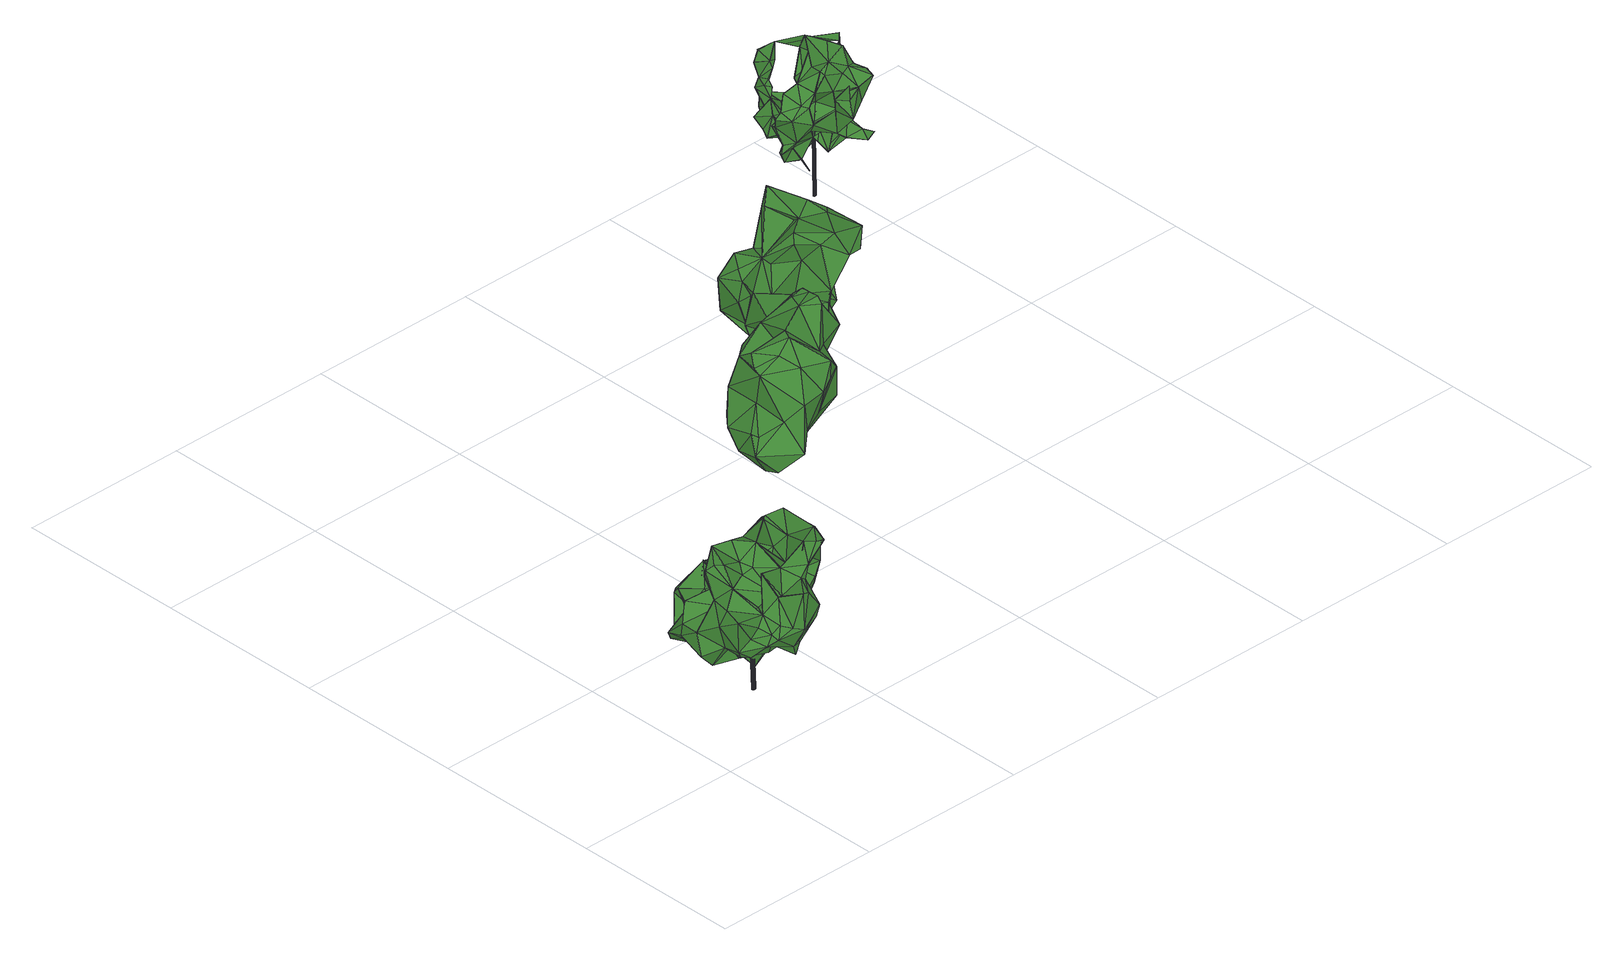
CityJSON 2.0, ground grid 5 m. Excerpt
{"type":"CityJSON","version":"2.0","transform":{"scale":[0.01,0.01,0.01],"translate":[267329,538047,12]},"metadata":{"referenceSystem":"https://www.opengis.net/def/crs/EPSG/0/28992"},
"CityObjects":{
"tree1":{"type":"SolitaryVegetationObject","attributes":{"gtid":702,"crown_width_m":4.4,"crown_median_z":15,"crown_r50_m":0.221,"crown_porosity":0.913,"trunk_H_m":2.63,"trunk_DBH_m":0.1,"trunk_radius_m":0.0502,"trunk_base_height_m":12.37,"original_gtid":"704"},"geometry":[{"type":"Solid","lod":"3","boundaries":[[[[0,1,2]],[[3,4,5]],[[6,7,8]],[[9,10,11]],[[12,13,14]],[[15,16,17]],[[18,19,20]],[[21,19,18]],[[22,23,24]],[[22,24,25]],[[26,27,28]],[[29,30,31]],[[32,33,34]],[[35,20,36]],[[37,17,38]],[[4,39,40]],[[28,21,26]],[[19,21,28]],[[41,42,43]],[[23,22,44]],[[45,46,47]],[[48,33,49]],[[34,33,48]],[[15,17,37]],[[50,51,7]],[[52,21,35]],[[20,35,21]],[[53,16,15]],[[54,55,56]],[[35,36,57]],[[35,57,58]],[[11,59,60]],[[11,60,9]],[[61,62,23]],[[24,23,62]],[[63,64,42]],[[37,65,66]],[[67,68,69]],[[70,71,72]],[[73,74,75]],[[27,26,76]],[[73,77,78]],[[79,78,77]],[[19,80,81]],[[74,82,75]],[[52,26,21]],[[35,76,52]],[[83,42,64]],[[84,85,86]],[[84,86,87]],[[88,89,90]],[[62,91,92]],[[76,26,52]],[[66,93,94]],[[27,95,58]],[[76,95,27]],[[58,95,76]],[[77,73,96]],[[28,27,58]],[[61,97,55]],[[98,99,100]],[[101,102,103]],[[104,105,106]],[[107,106,105]],[[106,108,104]],[[6,109,85]],[[58,76,35]],[[41,110,111]],[[61,23,97]],[[6,8,112]],[[8,113,112]],[[91,2,1]],[[68,114,17]],[[67,114,68]],[[115,107,116]],[[115,116,117]],[[118,1,119]],[[107,115,120]],[[107,120,106]],[[98,121,122]],[[123,124,125]],[[126,124,123]],[[123,127,126]],[[66,65,93]],[[83,59,42]],[[42,59,11]],[[0,119,1]],[[12,128,13]],[[77,129,79]],[[50,129,77]],[[0,2,130]],[[131,97,132]],[[61,55,54]],[[62,92,24]],[[132,44,133]],[[134,135,136]],[[137,135,134]],[[50,7,6]],[[84,50,6]],[[138,139,140]],[[104,113,141]],[[142,88,143]],[[98,143,88]],[[98,142,143]],[[7,51,144]],[[3,5,127]],[[122,67,86]],[[97,131,40]],[[97,40,145]],[[86,98,122]],[[146,147,32]],[[0,130,148]],[[63,149,150]],[[39,31,151]],[[56,146,152]],[[85,98,86]],[[153,154,57]],[[153,57,36]],[[22,25,14]],[[22,14,155]],[[84,129,50]],[[153,156,154]],[[4,29,39]],[[86,67,87]],[[157,158,159]],[[8,144,135]],[[7,144,8]],[[98,160,121]],[[84,78,129]],[[21,18,20]],[[142,161,108]],[[162,158,163]],[[128,164,165]],[[1,92,91]],[[66,15,37]],[[166,69,68]],[[65,158,93]],[[77,51,50]],[[167,168,64]],[[159,158,65]],[[141,169,170]],[[171,136,144]],[[171,144,172]],[[112,173,6]],[[159,174,38]],[[159,38,118]],[[172,144,51]],[[112,175,173]],[[176,93,158]],[[36,20,175]],[[36,175,112]],[[104,156,113]],[[177,48,49]],[[112,153,36]],[[113,153,112]],[[98,85,109]],[[65,174,159]],[[178,114,179]],[[11,10,43]],[[118,119,159]],[[134,136,125]],[[45,89,88]],[[163,93,162]],[[91,62,130]],[[65,37,174]],[[106,180,108]],[[46,181,182]],[[127,123,183]],[[3,184,4]],[[127,184,3]],[[185,186,167]],[[169,124,126]],[[154,81,80]],[[57,154,80]],[[187,188,74]],[[185,188,187]],[[17,16,189]],[[110,10,190]],[[138,191,168]],[[157,191,138]],[[38,102,118]],[[61,54,192]],[[15,140,53]],[[187,53,140]],[[140,139,186]],[[193,142,109]],[[24,92,164]],[[25,24,164]],[[83,191,177]],[[28,58,194]],[[132,133,131]],[[23,44,132]],[[8,135,141]],[[8,141,113]],[[137,141,135]],[[67,122,114]],[[128,165,101]],[[130,62,192]],[[61,192,62]],[[110,41,10]],[[113,156,153]],[[32,192,152]],[[71,192,32]],[[195,196,147]],[[152,192,54]],[[130,192,71]],[[130,2,91]],[[59,83,197]],[[41,172,75]],[[41,43,10]],[[165,92,1]],[[155,44,22]],[[108,156,104]],[[134,169,137]],[[75,82,41]],[[183,184,127]],[[142,193,161]],[[163,158,94]],[[161,156,108]],[[154,156,161]],[[154,193,81]],[[161,193,154]],[[84,6,85]],[[165,164,92]],[[198,199,200]],[[53,187,201]],[[38,174,37]],[[89,202,90]],[[127,131,133]],[[74,201,187]],[[134,124,169]],[[66,140,15]],[[180,88,142]],[[79,129,78]],[[108,180,142]],[[135,144,136]],[[83,64,168]],[[188,167,64]],[[188,185,167]],[[137,169,141]],[[13,203,14]],[[1,101,165]],[[49,33,197]],[[157,94,158]],[[204,75,172]],[[205,206,48]],[[205,48,191]],[[164,14,25]],[[38,17,178]],[[83,168,191]],[[204,172,96]],[[80,28,194]],[[164,128,12]],[[39,55,145]],[[145,40,39]],[[139,167,186]],[[173,175,20]],[[119,0,148]],[[68,207,166]],[[208,166,207]],[[19,28,80]],[[98,109,142]],[[90,209,121]],[[54,56,152]],[[183,123,136]],[[125,136,123]],[[58,57,80]],[[195,151,31]],[[116,210,117]],[[133,210,116]],[[207,201,208]],[[32,34,211]],[[182,203,46]],[[147,196,32]],[[93,163,94]],[[212,119,148]],[[81,109,6]],[[193,109,81]],[[155,210,44]],[[133,44,210]],[[68,17,189]],[[159,191,157]],[[148,130,71]],[[198,110,190]],[[9,30,213]],[[199,198,190]],[[214,215,4]],[[214,4,40]],[[168,167,139]],[[204,73,75]],[[34,206,205]],[[127,5,4]],[[100,99,121]],[[74,73,208]],[[211,191,212]],[[84,87,78]],[[125,124,134]],[[11,43,42]],[[14,164,12]],[[103,179,209]],[[121,209,179]],[[171,216,136]],[[172,216,171]],[[136,216,183]],[[198,183,216]],[[103,102,179]],[[114,122,179]],[[74,208,201]],[[98,100,160]],[[94,138,66]],[[115,181,120]],[[13,47,203]],[[197,83,177]],[[117,210,155]],[[138,140,66]],[[58,80,194]],[[45,120,46]],[[106,120,180]],[[45,180,120]],[[45,88,180]],[[217,63,41]],[[217,41,82]],[[41,63,42]],[[217,74,63]],[[217,82,74]],[[132,97,23]],[[145,55,97]],[[157,138,94]],[[188,64,63]],[[146,32,152]],[[218,182,181]],[[101,118,219]],[[1,118,101]],[[141,105,104]],[[63,74,149]],[[179,102,38]],[[149,74,188]],[[208,87,220]],[[197,33,221]],[[169,126,116]],[[133,116,126]],[[133,126,127]],[[198,200,183]],[[222,184,200]],[[222,200,199]],[[191,48,177]],[[116,107,105]],[[32,211,70]],[[212,148,211]],[[212,191,159]],[[34,205,211]],[[159,119,212]],[[211,205,191]],[[14,203,218]],[[207,53,201]],[[88,99,98]],[[93,176,162]],[[177,49,197]],[[34,48,206]],[[29,31,39]],[[56,147,146]],[[30,195,31]],[[198,111,110]],[[213,190,10]],[[213,10,9]],[[172,41,111]],[[190,213,30]],[[190,30,199]],[[195,30,60]],[[9,60,30]],[[202,209,90]],[[128,209,202]],[[202,13,128]],[[78,208,73]],[[204,96,73]],[[51,96,172]],[[202,47,13]],[[77,96,51]],[[162,176,158]],[[120,181,46]],[[118,102,219]],[[101,219,102]],[[182,218,203]],[[4,184,222]],[[155,181,117]],[[160,100,121]],[[117,181,115]],[[147,56,151]],[[47,202,45]],[[89,45,202]],[[90,121,99]],[[90,99,88]],[[181,155,14]],[[14,218,181]],[[196,33,32]],[[221,59,223]],[[221,60,59]],[[221,223,197]],[[197,223,59]],[[29,199,30]],[[198,216,111]],[[170,116,105]],[[170,105,141]],[[46,203,47]],[[172,111,216]],[[4,222,29]],[[199,29,222]],[[188,63,150]],[[147,151,195]],[[39,151,55]],[[55,151,56]],[[19,173,20]],[[81,173,19]],[[81,6,173]],[[16,53,207]],[[189,16,207]],[[189,207,68]],[[78,87,208]],[[116,170,169]],[[121,179,122]],[[32,72,71]],[[178,17,114]],[[178,179,38]],[[70,72,32]],[[148,71,224]],[[70,224,71]],[[211,224,70]],[[148,224,211]],[[4,215,127]],[[131,215,40]],[[127,215,131]],[[214,40,215]],[[149,188,150]],[[183,200,184]],[[138,168,139]],[[221,225,60]],[[195,60,225]],[[195,225,196]],[[33,225,221]],[[196,225,33]],[[128,101,209]],[[209,101,103]],[[220,166,208]],[[220,69,166]],[[67,69,87]],[[87,69,220]],[[187,186,185]],[[140,186,187]],[[226,227,228]],[[226,228,229]],[[229,228,230]],[[229,230,231]],[[228,227,232]],[[228,232,230]],[[230,232,233]],[[230,233,231]],[[232,227,234]],[[232,234,233]],[[233,234,235]],[[233,235,231]],[[234,227,236]],[[234,236,235]],[[235,236,237]],[[235,237,231]],[[236,227,238]],[[236,238,237]],[[237,238,239]],[[237,239,231]],[[238,227,240]],[[238,240,239]],[[239,240,241]],[[239,241,231]],[[240,227,242]],[[240,242,241]],[[241,242,243]],[[241,243,231]],[[242,227,244]],[[242,244,243]],[[243,244,245]],[[243,245,231]],[[244,227,246]],[[244,246,245]],[[245,246,247]],[[245,247,231]],[[246,227,248]],[[246,248,247]],[[247,248,249]],[[247,249,231]],[[248,227,250]],[[248,250,249]],[[249,250,251]],[[249,251,231]],[[250,227,252]],[[250,252,251]],[[251,252,253]],[[251,253,231]],[[252,227,254]],[[252,254,253]],[[253,254,255]],[[253,255,231]],[[254,227,256]],[[254,256,255]],[[255,256,257]],[[255,257,231]],[[256,227,258]],[[256,258,257]],[[257,258,259]],[[257,259,231]],[[258,227,260]],[[258,260,259]],[[259,260,261]],[[259,261,231]],[[260,227,262]],[[260,262,261]],[[261,262,263]],[[261,263,231]],[[262,227,264]],[[262,264,263]],[[263,264,265]],[[263,265,231]],[[264,227,266]],[[264,266,265]],[[265,266,267]],[[265,267,231]],[[266,227,268]],[[266,268,267]],[[267,268,269]],[[267,269,231]],[[268,227,270]],[[268,270,269]],[[269,270,271]],[[269,271,231]],[[270,227,272]],[[270,272,271]],[[271,272,273]],[[271,273,231]],[[272,227,274]],[[272,274,273]],[[273,274,275]],[[273,275,231]],[[274,227,226]],[[274,226,275]],[[275,226,229]],[[275,229,231]]]]}]},
"tree2":{"type":"SolitaryVegetationObject","attributes":{"gtid":698,"crown_width_m":5.54,"crown_median_z":15.21,"crown_r50_m":0.243,"crown_porosity":0.909,"trunk_H_m":2.84,"trunk_DBH_m":0.137,"trunk_radius_m":0.0683,"trunk_base_height_m":12.37,"original_gtid":"700"},"geometry":[{"type":"Solid","lod":"3","boundaries":[[[[276,277,278]],[[279,280,281]],[[282,283,284]],[[285,286,281]],[[287,288,289]],[[290,291,292]],[[293,294,295]],[[296,297,298]],[[299,280,300]],[[301,302,303]],[[304,305,306]],[[305,307,308]],[[277,309,310]],[[287,289,311]],[[277,312,309]],[[313,314,315]],[[316,317,318]],[[316,318,319]],[[320,321,322]],[[323,310,317]],[[324,325,287]],[[326,287,325]],[[327,328,329]],[[330,331,327]],[[332,333,334]],[[335,331,336]],[[337,311,321]],[[338,339,283]],[[284,340,282]],[[341,314,313]],[[342,343,344]],[[309,317,310]],[[345,346,347]],[[348,345,347]],[[348,347,349]],[[350,351,352]],[[342,353,354]],[[355,356,299]],[[357,358,359]],[[330,327,329]],[[336,308,307]],[[337,360,349]],[[292,333,360]],[[342,344,361]],[[362,363,307]],[[312,364,309]],[[365,364,312]],[[301,366,356]],[[353,301,356]],[[320,360,337]],[[339,289,288]],[[304,367,368]],[[314,285,369]],[[317,306,323]],[[304,306,317]],[[337,321,320]],[[288,287,340]],[[287,370,340]],[[337,349,311]],[[371,372,373]],[[321,289,338]],[[339,338,289]],[[321,311,289]],[[298,374,375]],[[369,366,314]],[[361,363,376]],[[309,318,317]],[[377,378,340]],[[340,370,377]],[[309,379,318]],[[380,381,382]],[[383,384,385]],[[285,386,369]],[[331,335,327]],[[387,388,371]],[[304,317,316]],[[309,364,379]],[[361,344,363]],[[389,363,344]],[[355,276,390]],[[355,390,391]],[[354,355,391]],[[373,351,350]],[[391,343,354]],[[304,368,362]],[[320,322,392]],[[393,392,322]],[[355,394,356]],[[353,356,394]],[[395,330,306]],[[329,306,330]],[[296,298,286]],[[396,397,279]],[[280,279,397]],[[288,284,339]],[[354,343,342]],[[395,331,330]],[[398,285,359]],[[313,387,399]],[[380,400,381]],[[356,280,299]],[[360,333,348]],[[347,346,401]],[[390,343,391]],[[390,389,344]],[[402,371,373]],[[402,373,350]],[[403,297,398]],[[390,344,343]],[[284,288,340]],[[404,405,361]],[[339,284,283]],[[406,407,408]],[[377,409,378]],[[376,404,361]],[[410,408,378]],[[407,406,380]],[[380,406,411]],[[293,295,410]],[[378,293,410]],[[404,368,412]],[[409,294,378]],[[293,378,294]],[[349,360,348]],[[372,371,388]],[[372,388,387]],[[291,333,292]],[[374,297,403]],[[346,345,413]],[[341,313,399]],[[277,276,312]],[[380,414,407]],[[411,400,380]],[[402,358,371]],[[372,412,368]],[[303,315,301]],[[313,315,303]],[[301,315,366]],[[366,315,314]],[[304,362,305]],[[406,375,411]],[[368,367,372]],[[341,399,415]],[[416,379,396]],[[417,396,279]],[[295,375,410]],[[374,298,297]],[[346,413,298]],[[332,348,333]],[[306,329,418]],[[374,403,411]],[[304,316,367]],[[371,358,357]],[[387,371,357]],[[319,367,316]],[[329,328,278]],[[327,335,328]],[[376,363,362]],[[404,376,362]],[[404,362,368]],[[355,419,276]],[[306,418,323]],[[334,291,417]],[[411,375,374]],[[414,380,382]],[[393,420,421]],[[359,421,420]],[[422,420,393]],[[359,420,422]],[[361,405,342]],[[283,423,338]],[[393,338,423]],[[336,383,335]],[[389,383,336]],[[392,290,292]],[[392,292,320]],[[389,307,363]],[[349,347,324]],[[393,322,338]],[[338,322,321]],[[398,359,403]],[[390,383,389]],[[348,332,345]],[[352,351,373]],[[334,333,291]],[[362,307,305]],[[285,415,357]],[[295,294,298]],[[328,335,385]],[[392,393,421]],[[347,424,326]],[[377,326,424]],[[405,404,425]],[[405,425,302]],[[360,320,292]],[[357,399,387]],[[373,372,367]],[[398,296,286]],[[300,280,397]],[[281,286,298]],[[377,424,409]],[[342,405,353]],[[353,405,301]],[[302,301,405]],[[305,308,395]],[[379,364,300]],[[283,426,423]],[[359,358,402]],[[421,359,402]],[[285,357,359]],[[347,326,325]],[[347,325,324]],[[395,306,305]],[[287,326,370]],[[290,427,350]],[[392,427,290]],[[352,416,428]],[[415,399,357]],[[298,294,429]],[[280,285,281]],[[353,394,354]],[[302,387,313]],[[302,313,303]],[[389,336,307]],[[395,308,331]],[[336,331,308]],[[413,430,298]],[[298,430,281]],[[345,332,430]],[[431,279,281]],[[431,417,279]],[[332,334,417]],[[431,332,417]],[[369,386,366]],[[356,366,386]],[[413,345,430]],[[282,340,378]],[[431,281,430]],[[430,332,431]],[[356,386,280]],[[276,384,390]],[[411,403,400]],[[359,400,403]],[[421,427,392]],[[350,427,402]],[[421,402,427]],[[410,375,408]],[[406,408,375]],[[432,375,295]],[[378,433,282]],[[390,384,383]],[[280,386,285]],[[396,417,291]],[[282,426,283]],[[432,298,375]],[[432,295,298]],[[277,418,278]],[[290,428,416]],[[416,291,290]],[[396,291,416]],[[422,423,434]],[[383,385,335]],[[350,428,290]],[[352,428,350]],[[422,393,423]],[[298,429,401]],[[409,401,294]],[[294,401,429]],[[298,401,346]],[[299,300,364]],[[328,385,384]],[[278,384,276]],[[328,384,278]],[[404,412,425]],[[372,425,412]],[[387,425,372]],[[302,425,387]],[[416,352,379]],[[319,318,352]],[[319,352,367]],[[373,367,352]],[[379,352,318]],[[341,415,314]],[[370,326,377]],[[323,418,310]],[[398,297,296]],[[312,419,365]],[[276,419,312]],[[365,419,299]],[[299,419,355]],[[299,364,365]],[[426,282,433]],[[426,433,407]],[[379,397,396]],[[398,286,285]],[[300,397,379]],[[354,394,355]],[[401,409,424]],[[401,424,347]],[[278,418,329]],[[311,324,287]],[[311,349,324]],[[285,314,415]],[[414,382,434]],[[434,359,422]],[[400,359,434]],[[400,434,381]],[[381,434,382]],[[310,418,277]],[[414,426,407]],[[423,426,434]],[[414,434,426]],[[408,407,433]],[[408,433,378]],[[435,436,437]],[[435,437,438]],[[438,437,439]],[[438,439,440]],[[437,436,441]],[[437,441,439]],[[439,441,442]],[[439,442,440]],[[441,436,443]],[[441,443,442]],[[442,443,444]],[[442,444,440]],[[443,436,445]],[[443,445,444]],[[444,445,446]],[[444,446,440]],[[445,436,447]],[[445,447,446]],[[446,447,448]],[[446,448,440]],[[447,436,449]],[[447,449,448]],[[448,449,450]],[[448,450,440]],[[449,436,451]],[[449,451,450]],[[450,451,452]],[[450,452,440]],[[451,436,453]],[[451,453,452]],[[452,453,454]],[[452,454,440]],[[453,436,455]],[[453,455,454]],[[454,455,456]],[[454,456,440]],[[455,436,457]],[[455,457,456]],[[456,457,458]],[[456,458,440]],[[457,436,459]],[[457,459,458]],[[458,459,460]],[[458,460,440]],[[459,436,461]],[[459,461,460]],[[460,461,462]],[[460,462,440]],[[461,436,463]],[[461,463,462]],[[462,463,464]],[[462,464,440]],[[463,436,465]],[[463,465,464]],[[464,465,466]],[[464,466,440]],[[465,436,467]],[[465,467,466]],[[466,467,468]],[[466,468,440]],[[467,436,469]],[[467,469,468]],[[468,469,470]],[[468,470,440]],[[469,436,471]],[[469,471,470]],[[470,471,472]],[[470,472,440]],[[471,436,473]],[[471,473,472]],[[472,473,474]],[[472,474,440]],[[473,436,475]],[[473,475,474]],[[474,475,476]],[[474,476,440]],[[475,436,477]],[[475,477,476]],[[476,477,478]],[[476,478,440]],[[477,436,479]],[[477,479,478]],[[478,479,480]],[[478,480,440]],[[479,436,481]],[[479,481,480]],[[480,481,482]],[[480,482,440]],[[481,436,483]],[[481,483,482]],[[482,483,484]],[[482,484,440]],[[483,436,435]],[[483,435,484]],[[484,435,438]],[[484,438,440]]]]}]},
"tree3":{"type":"SolitaryVegetationObject","attributes":{"gtid":701,"crown_width_m":2.94,"crown_median_z":14.98,"crown_r50_m":0.186,"crown_porosity":0.934,"trunk_H_m":2.65,"trunk_DBH_m":0.0648,"trunk_radius_m":0.0324,"trunk_base_height_m":12.33,"original_gtid":"703"},"geometry":[{"type":"Solid","lod":"3","boundaries":[[[[485,486,487]],[[488,489,490]],[[491,492,493]],[[494,495,496]],[[497,498,499]],[[500,501,502]],[[503,501,500]],[[504,505,506]],[[507,508,509]],[[510,511,512]],[[513,514,515]],[[516,517,518]],[[519,518,517]],[[520,521,522]],[[523,524,525]],[[525,524,526]],[[527,528,529]],[[530,531,532]],[[533,531,530]],[[510,512,534]],[[494,535,495]],[[536,526,537]],[[538,539,540]],[[536,525,526]],[[499,541,497]],[[488,542,489]],[[543,544,545]],[[546,531,494]],[[547,548,549]],[[545,550,551]],[[497,485,487]],[[552,553,554]],[[555,556,557]],[[513,558,514]],[[559,514,558]],[[513,515,549]],[[557,556,543]],[[560,561,511]],[[511,510,560]],[[505,486,485]],[[562,563,564]],[[565,563,562]],[[566,563,565]],[[549,548,513]],[[548,558,513]],[[528,558,548]],[[567,568,569]],[[570,568,567]],[[571,572,542]],[[491,493,573]],[[535,574,575]],[[576,577,578]],[[485,579,505]],[[580,581,530]],[[578,582,583]],[[584,564,553]],[[491,573,585]],[[586,585,573]],[[527,587,575]],[[534,588,589]],[[504,506,590]],[[571,591,572]],[[592,593,594]],[[595,596,597]],[[577,576,598]],[[526,524,501]],[[502,501,524]],[[541,599,525]],[[600,601,583]],[[602,603,604]],[[538,522,605]],[[606,574,535]],[[607,516,608]],[[607,608,527]],[[609,610,611]],[[611,612,609]],[[490,613,614]],[[493,615,573]],[[580,616,617]],[[618,582,619]],[[620,621,622]],[[534,512,608]],[[605,623,538]],[[599,523,525]],[[592,623,605]],[[585,624,589]],[[625,626,495]],[[505,627,628]],[[586,615,629]],[[630,631,602]],[[630,602,604]],[[538,540,522]],[[632,495,626]],[[633,634,552]],[[546,496,635]],[[636,532,635]],[[637,638,503]],[[537,503,638]],[[559,558,575]],[[535,575,587]],[[560,587,527]],[[586,601,585]],[[600,585,601]],[[497,541,639]],[[638,536,537]],[[509,508,640]],[[641,613,642]],[[641,642,576]],[[641,489,542]],[[490,642,613]],[[643,644,543]],[[516,607,517]],[[645,578,583]],[[517,604,603]],[[545,551,557]],[[646,647,567]],[[648,594,509]],[[625,649,626]],[[650,626,649]],[[650,649,625]],[[487,505,504]],[[521,593,605]],[[651,652,653]],[[552,490,614]],[[552,554,633]],[[514,559,654]],[[655,598,576]],[[656,583,632]],[[656,632,600]],[[638,657,579]],[[658,659,660]],[[586,573,615]],[[601,661,583]],[[645,583,661]],[[662,663,570]],[[606,663,662]],[[637,664,665]],[[523,637,666]],[[637,523,599]],[[655,576,667]],[[503,537,526]],[[541,525,536]],[[668,669,670]],[[556,606,671]],[[595,669,672]],[[638,579,485]],[[518,588,516]],[[673,674,675]],[[673,675,676]],[[677,616,678]],[[519,679,518]],[[494,496,546]],[[680,621,681]],[[515,547,549]],[[534,624,682]],[[516,588,608]],[[589,588,518]],[[608,588,534]],[[683,684,685]],[[663,686,687]],[[656,600,583]],[[527,575,528]],[[547,654,548]],[[600,632,688]],[[689,621,680]],[[532,531,690]],[[532,690,635]],[[691,692,686]],[[658,533,530]],[[494,531,533]],[[660,533,658]],[[551,556,651]],[[556,555,651]],[[663,568,570]],[[693,616,694]],[[677,694,616]],[[541,638,639]],[[519,517,603]],[[641,667,489]],[[641,586,667]],[[586,641,576]],[[637,503,500]],[[629,667,586]],[[561,608,512]],[[561,512,511]],[[498,685,684]],[[583,582,618]],[[636,583,618]],[[575,558,528]],[[491,585,589]],[[611,610,487]],[[538,607,529]],[[663,695,686]],[[585,688,624]],[[696,587,697]],[[594,507,509]],[[698,594,699]],[[629,700,701]],[[686,695,676]],[[696,520,702]],[[610,703,497]],[[636,618,704]],[[675,705,706]],[[676,678,691]],[[667,576,642]],[[521,691,707]],[[644,708,660]],[[533,660,708]],[[542,572,709]],[[528,548,539]],[[654,539,548]],[[615,493,710]],[[615,710,629]],[[566,596,595]],[[529,607,527]],[[599,499,711]],[[498,497,703]],[[487,712,611]],[[627,657,713]],[[674,714,713]],[[715,712,590]],[[611,712,715]],[[599,711,657]],[[521,707,593]],[[595,672,566]],[[716,682,717]],[[522,717,682]],[[650,522,682]],[[515,514,654]],[[654,547,515]],[[609,718,703]],[[719,693,672]],[[693,694,672]],[[647,522,540]],[[600,688,585]],[[571,542,488]],[[720,569,721]],[[613,584,614]],[[503,526,501]],[[619,699,678]],[[722,723,668]],[[506,724,648]],[[725,648,724]],[[589,679,491]],[[518,679,589]],[[507,726,727]],[[726,698,598]],[[726,598,655]],[[528,539,529]],[[711,674,657]],[[497,639,485]],[[502,596,728]],[[543,556,671]],[[687,721,569]],[[545,544,685]],[[662,575,574]],[[694,677,563]],[[677,665,563]],[[657,638,637]],[[662,570,520]],[[722,670,597]],[[541,499,599]],[[595,597,670]],[[578,577,582]],[[564,554,553]],[[582,577,619]],[[699,619,577]],[[699,577,698]],[[614,553,552]],[[591,562,564]],[[591,564,584]],[[638,541,536]],[[668,672,669]],[[637,599,657]],[[664,500,633]],[[664,633,554]],[[672,694,563]],[[581,693,729]],[[546,690,531]],[[510,697,560]],[[546,635,690]],[[527,561,560]],[[697,587,560]],[[608,561,527]],[[505,487,486]],[[489,667,642]],[[630,623,631]],[[492,491,679]],[[557,543,545]],[[551,653,557]],[[651,653,551]],[[523,502,524]],[[730,731,507]],[[732,731,730]],[[699,733,678]],[[581,580,617]],[[593,733,699]],[[707,733,593]],[[734,735,631]],[[637,500,664]],[[736,730,507]],[[589,624,534]],[[559,720,654]],[[597,723,722]],[[679,519,603]],[[716,717,737]],[[601,586,661]],[[498,711,499]],[[648,725,594]],[[718,609,612]],[[627,713,714]],[[504,590,712]],[[504,712,487]],[[565,633,500]],[[497,487,610]],[[579,657,627]],[[579,627,505]],[[714,673,628]],[[627,714,628]],[[738,492,739]],[[505,725,724]],[[505,724,506]],[[686,676,691]],[[718,673,676]],[[674,673,714]],[[682,624,688]],[[672,563,566]],[[726,740,741]],[[490,634,742]],[[716,697,682]],[[697,510,682]],[[534,682,510]],[[606,494,533]],[[490,489,642]],[[678,616,619]],[[691,678,733]],[[691,733,707]],[[502,523,596]],[[697,716,737]],[[498,718,695]],[[710,741,629]],[[700,629,741]],[[616,693,617]],[[711,675,674]],[[564,563,554]],[[563,665,664]],[[563,664,554]],[[565,500,502]],[[696,737,522]],[[520,696,662]],[[506,743,735]],[[538,529,539]],[[675,723,705]],[[594,698,507]],[[507,727,736]],[[684,723,675]],[[744,685,544]],[[683,685,744]],[[597,705,723]],[[498,703,718]],[[722,668,670]],[[577,598,698]],[[662,574,606]],[[701,745,629]],[[550,498,695]],[[550,695,663]],[[711,684,675]],[[498,684,711]],[[746,747,687]],[[569,747,746]],[[718,676,695]],[[719,729,693]],[[658,729,719]],[[485,639,638]],[[535,494,606]],[[493,731,710]],[[490,742,488]],[[530,729,658]],[[674,713,657]],[[655,740,726]],[[698,726,507]],[[635,583,636]],[[723,684,668]],[[508,507,731]],[[667,629,748]],[[650,625,702]],[[495,702,625]],[[632,496,495]],[[569,568,663]],[[580,704,616]],[[738,749,701]],[[734,681,620]],[[550,663,551]],[[629,745,748]],[[602,679,603]],[[732,710,731]],[[636,704,750]],[[667,748,655]],[[614,584,553]],[[609,703,610]],[[750,580,530]],[[530,532,750]],[[750,532,636]],[[659,668,744]],[[659,744,660]],[[646,522,647]],[[493,492,731]],[[750,704,580]],[[658,719,659]],[[530,581,729]],[[696,646,559]],[[696,559,575]],[[586,576,661]],[[696,575,662]],[[522,646,696]],[[645,576,578]],[[635,496,583]],[[535,702,495]],[[660,744,544]],[[696,702,587]],[[587,702,535]],[[650,702,520]],[[522,650,520]],[[705,665,677]],[[597,665,705]],[[621,620,681]],[[632,583,496]],[[552,634,490]],[[604,751,630]],[[538,751,607]],[[607,751,517]],[[604,517,751]],[[751,538,623]],[[623,630,751]],[[581,617,693]],[[740,748,745]],[[655,748,740]],[[741,710,726]],[[653,652,555]],[[555,652,651]],[[663,606,556]],[[725,628,715]],[[679,602,631]],[[679,631,735]],[[605,593,592]],[[540,720,647]],[[570,567,520]],[[605,522,521]],[[628,612,715]],[[619,616,618]],[[613,542,709]],[[641,542,613]],[[704,618,616]],[[645,661,576]],[[668,719,672]],[[659,719,668]],[[646,569,559]],[[559,569,720]],[[687,569,746]],[[646,567,569]],[[670,669,595]],[[736,732,730]],[[623,592,631]],[[678,676,706]],[[591,742,634]],[[739,749,738]],[[705,677,706]],[[678,706,677]],[[676,675,706]],[[673,718,612]],[[628,673,612]],[[700,731,701]],[[738,731,492]],[[738,701,731]],[[640,731,700]],[[735,752,679]],[[492,679,752]],[[753,492,752]],[[753,752,735]],[[508,731,640]],[[740,745,701]],[[740,701,741]],[[663,556,551]],[[653,555,557]],[[521,692,691]],[[521,520,692]],[[567,647,692]],[[567,692,520]],[[709,754,613]],[[686,692,647]],[[715,612,611]],[[734,620,735]],[[735,620,622]],[[509,735,743]],[[509,640,735]],[[509,743,648]],[[648,743,506]],[[687,747,663]],[[569,663,747]],[[684,683,668]],[[683,744,668]],[[685,498,550]],[[685,550,545]],[[543,671,643]],[[565,728,566]],[[566,728,596]],[[728,565,502]],[[562,633,565]],[[742,571,488]],[[742,591,571]],[[633,562,591]],[[590,506,735]],[[680,594,725]],[[689,680,715]],[[680,725,715]],[[725,505,755]],[[622,621,735]],[[590,735,621]],[[689,590,621]],[[689,715,590]],[[699,594,593]],[[665,666,637]],[[708,756,606]],[[708,606,533]],[[708,644,756]],[[643,756,644]],[[606,756,671]],[[643,671,756]],[[596,523,666]],[[596,666,597]],[[660,543,644]],[[665,597,666]],[[660,544,543]],[[697,737,696]],[[737,717,522]],[[591,634,633]],[[682,626,650]],[[688,632,626]],[[682,688,626]],[[592,681,631]],[[680,681,594]],[[592,594,681]],[[631,681,734]],[[628,755,505]],[[725,755,628]],[[726,710,727]],[[736,727,732]],[[732,727,710]],[[640,753,735]],[[739,753,640]],[[739,492,753]],[[757,709,572]],[[654,720,539]],[[540,539,720]],[[741,749,700]],[[701,749,741]],[[700,749,739]],[[700,739,640]],[[720,721,647]],[[686,721,687]],[[613,754,584]],[[647,721,686]],[[757,754,709]],[[572,591,754]],[[591,584,754]],[[572,754,757]],[[758,759,760]],[[758,760,761]],[[761,760,762]],[[761,762,763]],[[760,759,764]],[[760,764,762]],[[762,764,765]],[[762,765,763]],[[764,759,766]],[[764,766,765]],[[765,766,767]],[[765,767,763]],[[766,759,768]],[[766,768,767]],[[767,768,769]],[[767,769,763]],[[769,768,770]],[[769,770,763]],[[768,759,771]],[[768,771,770]],[[770,771,772]],[[770,772,763]],[[771,759,773]],[[771,773,772]],[[772,773,774]],[[772,774,763]],[[773,759,775]],[[773,775,774]],[[775,759,776]],[[775,776,774]],[[774,776,777]],[[774,777,763]],[[776,759,778]],[[776,778,777]],[[777,778,779]],[[777,779,763]],[[779,778,780]],[[779,780,763]],[[778,759,781]],[[778,781,780]],[[780,781,782]],[[780,782,763]],[[781,759,783]],[[781,783,782]],[[782,783,784]],[[782,784,763]],[[783,759,785]],[[783,785,784]],[[785,759,786]],[[785,786,784]],[[784,786,787]],[[784,787,763]],[[786,759,788]],[[786,788,787]],[[787,788,789]],[[787,789,763]],[[788,759,790]],[[788,790,789]],[[789,790,791]],[[789,791,763]],[[791,790,792]],[[791,792,763]],[[790,759,793]],[[790,793,792]],[[792,793,794]],[[792,794,763]],[[793,759,795]],[[793,795,794]],[[794,795,796]],[[794,796,763]],[[795,759,797]],[[795,797,796]],[[796,797,798]],[[796,798,763]],[[797,759,799]],[[797,799,798]],[[798,799,800]],[[798,800,763]],[[800,799,801]],[[800,801,763]],[[799,759,758]],[[799,758,801]],[[801,758,761]],[[801,761,763]]]]}]}
},
"vertices":[
[187,220,462],[220,297,466],[176,242,455],[285,184,222],[225,139,257],[207,199,256],[414,327,215],[420,263,215],[378,301,196],[282,20,318],[339,44,322],[355,47,349],[214,289,263],[257,360,289],[165,324,296],[452,280,482],[459,284,465],[429,334,439],[504,403,185],[503,404,186],[485,388,165],[513,416,176],[113,290,285],[107,233,289],[192,241,326],[139,310,332],[566,473,152],[557,514,157],[505,477,186],[221,90,272],[265,48,264],[195,70,283],[215,107,352],[261,99,388],[228,127,460],[512,439,139],[453,393,129],[396,287,481],[343,312,431],[158,89,259],[156,160,260],[381,133,317],[354,99,400],[359,53,345],[113,295,247],[207,413,290],[198,410,282],[193,390,308],[229,126,461],[262,100,389],[453,273,214],[460,230,221],[565,473,151],[494,250,439],[122,99,373],[120,95,288],[171,105,301],[465,419,159],[520,487,145],[310,40,409],[277,21,322],[120,165,332],[153,218,373],[361,126,414],[366,100,437],[388,284,476],[443,257,416],[420,323,348],[433,318,419],[424,295,411],[238,147,345],[173,172,418],[184,162,336],[470,200,324],[456,152,383],[450,167,313],[560,491,143],[483,252,243],[481,263,300],[520,291,271],[495,463,190],[418,403,202],[434,146,348],[336,95,413],[446,290,294],[389,315,273],[411,317,326],[429,312,331],[285,394,272],[261,377,298],[279,389,352],[161,259,437],[173,273,407],[408,271,390],[373,190,397],[557,513,155],[454,225,238],[131,155,269],[349,330,277],[263,377,297],[271,327,286],[244,304,397],[342,311,430],[339,323,380],[301,396,201],[233,363,196],[247,429,216],[219,371,198],[307,447,231],[376,385,231],[312,110,297],[375,161,280],[425,347,148],[389,363,180],[431,319,420],[160,371,191],[208,295,170],[144,365,191],[280,289,460],[257,236,430],[223,413,231],[280,388,350],[395,327,347],[304,195,157],[277,244,165],[304,228,99],[236,221,179],[220,199,176],[268,305,323],[518,292,271],[173,173,420],[129,198,197],[94,204,235],[143,244,193],[304,230,99],[338,278,163],[343,208,158],[306,273,149],[401,155,464],[418,127,470],[468,188,463],[302,338,184],[374,423,278],[304,364,244],[394,233,214],[138,106,262],[190,97,330],[207,66,316],[246,214,407],[427,187,399],[401,154,463],[194,70,284],[123,98,374],[427,397,165],[417,404,201],[124,354,223],[392,400,210],[320,153,425],[318,239,459],[318,239,461],[315,301,333],[401,437,251],[329,282,366],[360,237,359],[207,288,348],[235,307,391],[445,259,414],[432,111,476],[365,100,439],[255,266,163],[242,337,207],[393,233,215],[406,164,250],[452,368,169],[388,285,478],[453,367,167],[343,310,431],[270,96,390],[359,312,433],[341,324,381],[289,422,257],[162,371,209],[226,377,239],[295,170,172],[285,151,205],[433,112,475],[432,113,476],[470,186,463],[425,119,464],[438,321,435],[296,59,257],[318,151,425],[139,156,377],[402,435,251],[504,477,184],[210,45,308],[244,75,322],[288,36,418],[313,125,223],[280,56,229],[311,124,223],[469,221,418],[278,388,351],[193,389,306],[432,215,267],[229,128,461],[228,127,462],[493,251,437],[462,234,372],[279,387,352],[143,322,213],[270,129,383],[280,211,415],[283,50,277],[173,184,263],[190,209,236],[337,212,232],[381,177,391],[186,328,225],[278,268,415],[428,248,377],[288,36,416],[267,98,262],[288,35,417],[209,210,384],[262,47,319],[301,225,37],[296,225,37],[301,227,37],[311,247,300],[311,249,300],[306,247,300],[300,228,37],[310,250,300],[299,229,36],[310,251,300],[298,229,36],[308,251,300],[297,230,36],[307,252,300],[296,230,37],[306,252,300],[294,230,37],[305,252,300],[293,229,37],[303,251,300],[292,228,37],[302,250,300],[292,227,37],[302,249,300],[291,226,37],[301,248,300],[291,225,37],[301,247,300],[291,223,37],[302,245,301],[292,222,37],[302,244,301],[293,221,37],[303,243,301],[294,220,37],[304,242,301],[295,220,37],[305,242,301],[296,220,37],[307,242,301],[298,220,37],[308,242,301],[299,221,37],[309,243,300],[300,222,37],[310,244,300],[301,223,37],[311,245,300],[301,224,37],[311,246,300],
[904,950,314],[912,965,220],[867,913,226],[1148,1143,292],[1127,1041,369],[1184,1152,368],[1540,1269,372],[1557,1205,305],[1552,1266,315],[1234,1052,389],[1238,1142,341],[1417,1346,221],[1518,1329,245],[1431,1297,185],[1254,1093,131],[1217,1103,225],[1302,1186,176],[1373,1303,532],[1346,1291,486],[1328,1261,511],[1293,1202,381],[1314,1139,460],[1277,1217,400],[999,999,372],[1041,1003,296],[1125,927,466],[1180,900,459],[1178,913,478],[1046,821,167],[978,770,225],[933,867,148],[976,740,250],[931,737,191],[973,1016,222],[939,947,183],[1365,1318,159],[971,963,307],[1183,947,471],[1184,974,469],[1182,947,472],[1085,933,142],[1023,933,150],[1074,998,183],[1146,962,141],[1344,1190,121],[1402,1258,155],[1409,1171,213],[942,938,176],[1367,1309,247],[1364,1315,275],[1382,1311,294],[827,772,223],[859,820,253],[857,864,184],[882,793,146],[874,738,170],[1218,1241,282],[1261,1230,189],[1280,1133,265],[827,771,225],[921,692,226],[1338,1280,141],[1491,1211,231],[1503,1279,232],[1481,1304,317],[1165,945,390],[1010,840,466],[962,826,439],[981,769,421],[1220,1318,317],[1261,1301,382],[1310,1305,299],[1231,1320,214],[1257,1330,202],[1264,1001,220],[1219,976,223],[1176,986,194],[1026,872,464],[924,888,436],[937,946,393],[1048,984,424],[1292,992,367],[1296,995,354],[1342,1035,358],[1252,1238,168],[1057,738,423],[1040,766,262],[1026,732,347],[1039,1004,296],[987,981,342],[1146,974,460],[1115,868,224],[1129,794,259],[1164,987,457],[1479,1302,317],[1238,934,340],[1155,870,322],[1200,949,259],[1319,1147,489],[1379,1191,483],[1055,737,373],[1414,1343,376],[1435,1301,435],[1078,1031,207],[1489,1076,467],[1459,1053,422],[1485,1081,437],[914,758,294],[909,854,309],[861,796,256],[1133,1006,420],[1236,894,375],[1231,924,351],[952,724,342],[907,840,398],[901,853,417],[1352,1115,202],[1428,1105,256],[1028,894,405],[908,774,151],[1138,1090,230],[1162,1024,308],[1336,1135,404],[1231,926,353],[1414,1044,429],[1313,1286,380],[1265,1003,331],[1354,1085,466],[1126,791,348],[1093,817,397],[1451,1163,483],[1477,1193,472],[1452,1237,485],[1406,1344,397],[1373,1301,533],[1383,1066,498],[1136,805,317],[1238,1263,363],[1488,1155,420],[1213,1019,382],[1172,1074,222],[1172,1162,267],[887,911,200],[966,973,359],[1381,1095,291],[1339,1069,244],[1394,1140,331],[1461,1164,321],[1376,1298,366],[1146,860,372],[1497,1193,371],[1289,1065,234],[1217,1046,216],[1324,1267,383],[1229,1239,341],[1227,1205,315],[1388,1217,463],[1428,1218,417],[1455,1100,399],[1203,1026,37],[1196,1025,37],[1202,1027,37],[1211,1049,321],[1211,1051,321],[1204,1049,321],[1202,1029,36],[1210,1053,321],[1200,1030,36],[1209,1054,320],[1199,1031,36],[1207,1055,320],[1197,1032,36],[1205,1056,320],[1195,1032,36],[1204,1056,320],[1194,1031,36],[1202,1055,321],[1192,1031,37],[1200,1055,321],[1191,1029,37],[1199,1053,321],[1190,1028,37],[1198,1052,321],[1189,1026,37],[1198,1050,321],[1189,1024,37],[1198,1048,321],[1190,1023,37],[1198,1047,321],[1190,1021,38],[1199,1045,322],[1192,1020,38],[1200,1044,322],[1193,1019,38],[1201,1043,322],[1195,1018,38],[1203,1042,322],[1197,1018,38],[1205,1042,322],[1198,1019,37],[1207,1043,322],[1200,1019,37],[1208,1043,321],[1201,1021,37],[1210,1045,321],[1202,1022,37],[1211,1046,321],[1203,1024,37],[1211,1048,321],
[2035,1841,231],[2035,1803,231],[2072,1785,240],[1918,1902,399],[1944,1867,429],[1954,1877,365],[2020,1701,461],[2057,1749,415],[2014,1750,455],[1845,1700,313],[1888,1683,342],[1880,1705,341],[2007,1805,176],[1974,1772,148],[1992,1808,165],[1950,1927,260],[1962,1926,242],[1928,1908,220],[1963,1925,242],[2102,1790,290],[2060,1800,272],[2093,1784,325],[2008,1753,363],[2059,1758,393],[2065,1761,381],[1961,1622,389],[1942,1596,426],[1961,1620,389],[2002,1589,239],[2002,1591,238],[2038,1605,239],[2049,1621,396],[2056,1652,375],[2057,1653,399],[2063,1661,381],[1918,1703,271],[1967,1726,313],[1985,1678,298],[1949,1899,208],[1949,1901,208],[1977,1892,173],[1990,1924,193],[1940,1580,334],[1975,1637,289],[2017,1630,330],[1835,1752,277],[1817,1733,315],[1846,1734,322],[1835,1751,277],[2001,1624,382],[1892,1672,294],[2010,1905,180],[2021,1912,208],[2012,1660,316],[1982,1643,294],[1986,1677,297],[1991,1875,177],[1918,1900,399],[1853,1735,171],[1873,1744,181],[1893,1726,162],[1832,1726,333],[2038,1606,240],[2007,1615,258],[2039,1605,240],[1910,1737,174],[1890,1713,174],[1931,1875,313],[1926,1871,322],[1933,1864,298],[1871,1667,171],[1868,1723,213],[1890,1713,173],[1960,1624,249],[1960,1625,248],[1912,1616,389],[1948,1600,376],[1905,1898,294],[1923,1859,271],[1913,1872,308],[1917,1873,240],[1872,1868,235],[1967,1681,242],[1957,1714,224],[1935,1663,201],[1939,1726,232],[1918,1901,398],[1879,1874,392],[2013,1750,455],[1899,1690,265],[1937,1633,268],[1978,1812,423],[1962,1786,346],[1930,1781,368],[2034,1841,233],[1883,1711,272],[1867,1767,256],[1930,1781,366],[1906,1746,378],[1898,1875,338],[1968,1697,438],[1979,1795,466],[1926,1628,343],[2049,1622,397],[2017,1678,412],[2108,1759,302],[1898,1877,338],[2008,1751,363],[1990,1754,308],[2016,1766,338],[1876,1838,209],[1906,1878,226],[1914,1834,193],[2003,1804,398],[1990,1875,177],[1943,1702,416],[1955,1745,406],[2048,1693,398],[2062,1662,380],[2049,1660,381],[1969,1724,327],[1869,1710,234],[2018,1630,331],[2001,1623,382],[2036,1764,217],[2036,1765,216],[2055,1750,234],[2028,1762,235],[1929,1869,376],[1937,1866,352],[1993,1789,460],[1952,1753,272],[1874,1741,238],[1927,1739,317],[1957,1772,330],[2094,1704,334],[2095,1704,333],[2096,1704,334],[1988,1698,374],[2003,1683,394],[1904,1727,306],[1920,1696,366],[2034,1803,232],[2028,1763,235],[2005,1800,448],[2003,1684,393],[2037,1732,373],[1920,1696,367],[1907,1898,294],[1926,1873,322],[1858,1747,368],[1873,1755,357],[1974,1877,231],[2012,1880,237],[2015,1830,218],[2073,1774,397],[1943,1866,429],[1945,1867,428],[1826,1720,213],[1830,1729,213],[1950,1773,381],[1971,1647,257],[1969,1681,242],[2067,1763,344],[1927,1737,317],[1950,1726,313],[1871,1666,172],[1871,1665,171],[1872,1666,170],[2007,1617,258],[2008,1816,401],[1920,1697,367],[2008,1835,227],[1842,1772,267],[1867,1767,254],[1848,1737,224],[1978,1779,428],[1901,1690,264],[1938,1722,214],[1924,1860,271],[1936,1827,238],[1917,1873,238],[1979,1813,423],[1892,1792,209],[1873,1820,195],[1873,1820,193],[1827,1719,213],[1885,1812,259],[2011,1755,196],[2005,1805,176],[1953,1764,193],[1955,1758,223],[1907,1802,244],[1962,1762,258],[2049,1693,399],[2052,1723,322],[2052,1723,324],[1967,1680,357],[1910,1738,174],[1951,1764,193],[1910,1738,173],[1957,1715,223],[1936,1663,199],[1946,1689,411],[2076,1750,311],[1832,1728,333],[1966,1754,257],[1952,1721,233],[1878,1787,262],[1886,1812,260],[1952,1763,193],[1937,1635,268],[1928,1628,343],[2000,1791,339],[1990,1789,317],[2080,1777,412],[2093,1790,423],[1893,1673,294],[2012,1755,196],[1904,1729,306],[1897,1806,209],[1953,1758,223],[1988,1754,308],[1848,1736,224],[1880,1874,393],[2004,1787,442],[1992,1808,167],[2060,1762,265],[2015,1829,219],[2034,1803,230],[2055,1741,266],[1982,1633,342],[1980,1643,294],[2011,1754,196],[1878,1787,261],[1971,1647,256],[1968,1681,241],[1910,1818,179],[1911,1818,180],[2076,1752,311],[2054,1756,283],[2004,1803,398],[1980,1779,428],[1906,1878,228],[1843,1772,267],[2008,1709,402],[2057,1751,415],[1999,1756,445],[1989,1754,307],[2075,1732,332],[2090,1741,364],[1975,1729,404],[1974,1639,289],[2093,1789,423],[2081,1777,412],[2036,1823,409],[2036,1821,409],[1932,1882,369],[2068,1763,344],[1898,1763,213],[2036,1822,409],[1935,1662,200],[1934,1663,200],[2008,1816,403],[2093,1789,422],[1859,1731,322],[2008,1655,333],[2061,1758,393],[2073,1772,397],[1879,1873,392],[2058,1762,265],[1827,1720,214],[1878,1874,393],[1949,1725,33],[1946,1725,33],[1949,1726,33],[1968,1750,297],[1968,1751,297],[1965,1749,297],[1949,1727,33],[1967,1751,297],[1948,1727,33],[1967,1752,297],[1947,1728,33],[1966,1752,297],[1965,1753,297],[1946,1728,33],[1964,1753,297],[1945,1728,33],[1963,1752,297],[1944,1728,33],[1943,1727,33],[1962,1752,297],[1943,1726,33],[1962,1751,298],[1961,1750,298],[1943,1725,33],[1961,1749,298],[1943,1724,33],[1962,1748,298],[1943,1723,33],[1944,1722,33],[1962,1747,298],[1945,1722,33],[1963,1747,298],[1946,1722,33],[1964,1746,298],[1965,1746,298],[1947,1722,33],[1966,1746,298],[1948,1722,33],[1966,1747,298],[1949,1723,33],[1967,1747,297],[1949,1724,33],[1968,1748,297],[1968,1749,297]
]}
